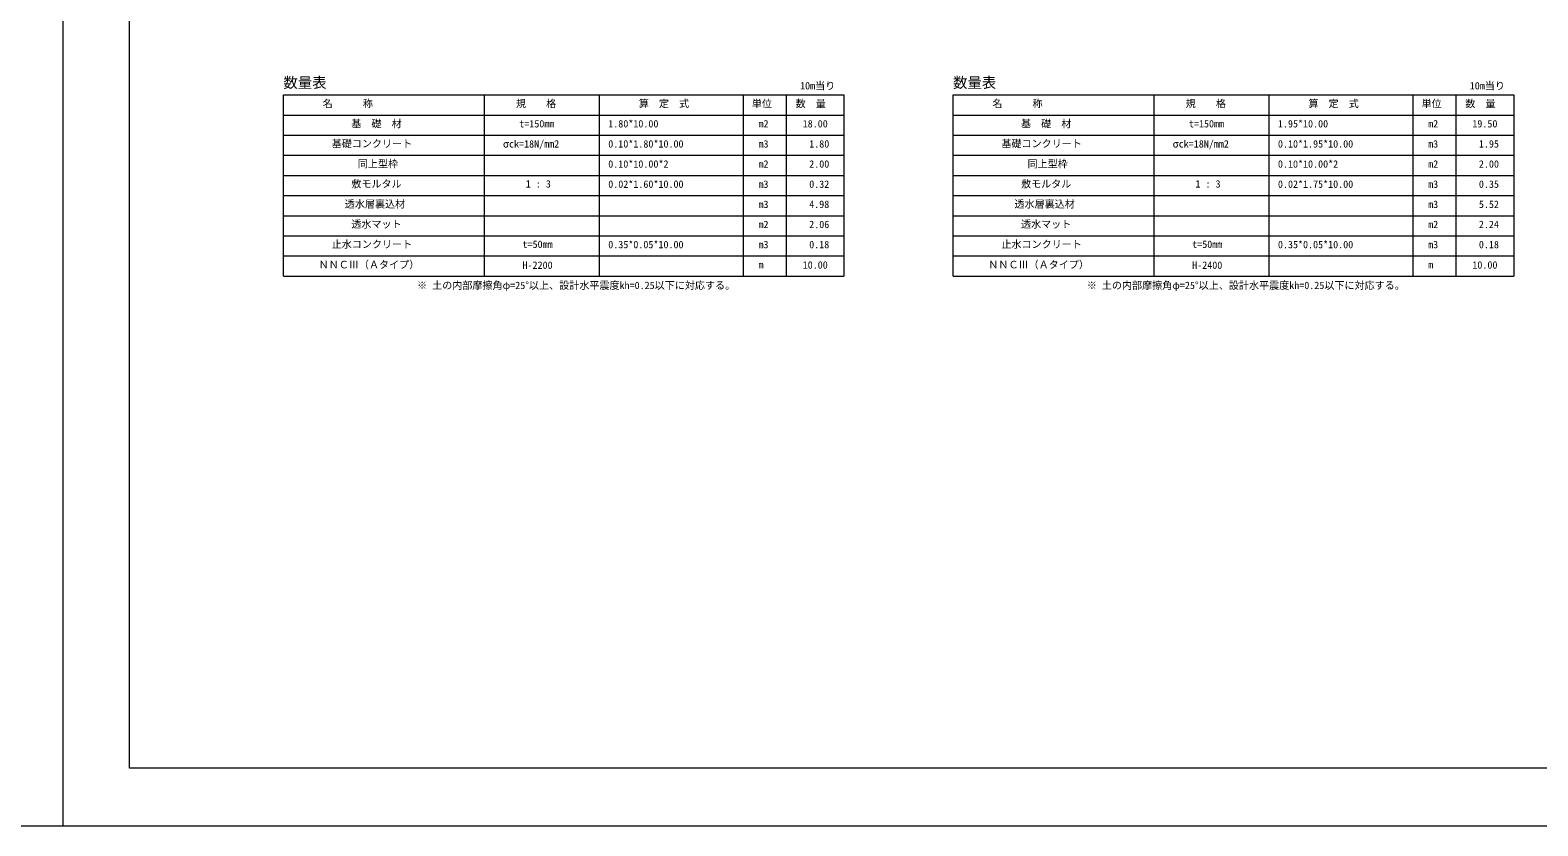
# Model space of a CAD drawing. Units: millimetres, scale not verified. Extents: x -252 to 252048, y 18866 to 78266.
# Drawn here: x 82698 to 135143, y 18866 to 46532 of the extents above; entities that cross this region are included whole.
import ezdxf
from ezdxf.enums import TextEntityAlignment as Align

# ---------------------------------------------------------------- set-up
doc = ezdxf.new("R2010")
doc.units = ezdxf.units.MM
doc.header["$LTSCALE"] = 300
doc.layers.add('D-MTR', color=1, linetype='Continuous')
doc.layers.add('D-MTR-TXT', color=1, linetype='Continuous')
for name, color, linetype, lineweight in [('D-MTR-FRAM', 7, 'Continuous', 18), ('D-TTL(外枠）', 2, 'Continuous', 18), ('DEFPOINTS_3', 7, 'Continuous', 18)]:
    doc.layers.add(name, color=color, linetype=linetype, lineweight=lineweight)
doc.styles.add('ＭＳ ゴシック', font='')
doc.styles.get('ＭＳ ゴシック').set_extended_font_data('MS Gothic')

msp = doc.modelspace()

# ---------------------------------------------------------------- linework, layer by layer
at = {"layer": 'D-MTR-FRAM'}
for p, q in [((91507.2, 44281.2), (111007.2, 44281.2)), ((91507.2, 37981.2), (91507.2, 44281.2)), ((98507.2, 37981.2), (98507.2, 44281.2)), ((102507.2, 37981.2), (102507.2, 44281.2)), ((107507.2, 37981.2), (107507.2, 44281.2)), ((109007.2, 37981.2), (109007.2, 44281.2)), ((109007.2, 37981.2), (109007.2, 44281.2)), ((111007.2, 44281.2), (111007.2, 37981.2)), ((114802.1, 44281.2), (134302.1, 44281.2)), ((114802.1, 37981.2), (114802.1, 44281.2)), ((121802.1, 37981.2), (121802.1, 44281.2)), ((125802.1, 37981.2), (125802.1, 44281.2)), ((130802.1, 37981.2), (130802.1, 44281.2)), ((132302.1, 37981.2), (132302.1, 44281.2)), ((132302.1, 37981.2), (132302.1, 44281.2)), ((134302.1, 44281.2), (134302.1, 37981.2)), ((91507.2, 43581.2), (111007.2, 43581.2)), ((114802.1, 43581.2), (134302.1, 43581.2)), ((91507.2, 42881.2), (111007.2, 42881.2)), ((114802.1, 42881.2), (134302.1, 42881.2)), ((91507.2, 42181.2), (111007.2, 42181.2)), ((114802.1, 42181.2), (134302.1, 42181.2)), ((91507.2, 41481.2), (111007.2, 41481.2)), ((114802.1, 41481.2), (134302.1, 41481.2)), ((91507.2, 40781.2), (111007.2, 40781.2)), ((114802.1, 40781.2), (134302.1, 40781.2)), ((91507.2, 40081.2), (111007.2, 40081.2)), ((114802.1, 40081.2), (134302.1, 40081.2)), ((91507.2, 39381.2), (111007.2, 39381.2)), ((114802.1, 39381.2), (134302.1, 39381.2)), ((91507.2, 38681.2), (111007.2, 38681.2)), ((114802.1, 38681.2), (134302.1, 38681.2)), ((91507.2, 37981.2), (111007.2, 37981.2)), ((114802.1, 37981.2), (134302.1, 37981.2))]:
    msp.add_line(p, q, dxfattribs=at)
at = {"layer": 'D-TTL(外枠）'}
for p, q in [((86148.2, 20866.3), (86148.2, 76266.3)), ((165648.2, 20866.3), (86148.2, 20866.3))]:
    msp.add_line(p, q, dxfattribs=at)
at = {"layer": 'DEFPOINTS_3'}
for p, q in [((83848.2, 18866.3), (83848.2, 78266.3)), ((83848.2, 18866.3), (83848.2, 78266.3)), ((-251.8, 18866.3), (83848.2, 18866.3)), ((83848.2, 18866.3), (167948.2, 18866.3))]:
    msp.add_line(p, q, dxfattribs=at)

# ---------------------------------------------------------------- texts
at = {"layer": 'D-MTR', "style": 'ＭＳ ゴシック'}
for p in [(91507.2, 44414.6), (114802.1, 44414.6)]:
    msp.add_text('数量表', height=366.6, dxfattribs=at).set_placement(p, align=Align.BOTTOM_LEFT)
at = {"layer": 'D-MTR-TXT', "style": 'ＭＳ ゴシック'}
for s, p in [('10m当り', (109479.3, 44394.6)), ('10m当り', (132774.3, 44394.6)), ('名\u3000\u3000\u3000称', (92870.1, 43772.6)), ('規\u3000\u3000格', (99597.6, 43772.6)), ('算\u3000定\u3000式', (103870.1, 43772.6)), ('単位', (107802.4, 43772.6)), ('数\u3000量', (109325, 43772.6)), ('名\u3000\u3000\u3000称', (116165.1, 43772.6)), ('規\u3000\u3000格', (122892.5, 43772.6)), ('算\u3000定\u3000式', (127165.1, 43772.6)), ('単位', (131097.3, 43772.6)), ('数\u3000量', (132619.9, 43772.6)), ('基\u3000礎\u3000材', (93870.1, 43072.6)), ('t=150mm', (99711.3, 43072.6)), ('1.80*10.00', (102807.2, 43072.6)), ('m2', (108032.2, 43072.6)), ('18.00', (109570.1, 43072.6)), ('基\u3000礎\u3000材', (117165.1, 43072.6)), ('t=150mm', (123006.2, 43072.6)), ('1.95*10.00', (126102.1, 43072.6)), ('m2', (131327.1, 43072.6)), ('19.50', (132865.1, 43072.6)), ('基礎コンクリート', (93187.9, 42381.6)), ('σck=18N/mm2', (99142.7, 42372.6)), ('0.10*1.80*10.00', (102807.2, 42372.6)), ('m3', (108032.2, 42372.6)), ('1.80', (109797.6, 42372.6)), ('基礎コンクリート', (116482.8, 42381.6)), ('σck=18N/mm2', (122437.7, 42372.6)), ('0.10*1.95*10.00', (126102.1, 42372.6)), ('m3', (131327.1, 42372.6)), ('1.95', (133092.5, 42372.6)), ('同上型枠', (94097.6, 41681.6)), ('0.10*10.00*2', (102807.2, 41672.6)), ('m2', (108032.2, 41672.6)), ('2.00', (109797.6, 41672.6)), ('同上型枠', (117392.5, 41681.6)), ('0.10*10.00*2', (126102.1, 41672.6)), ('m2', (131327.1, 41672.6)), ('2.00', (133092.5, 41672.6)), ('敷モルタル', (93870.1, 40981.6)), ('1 : 3', (99938.7, 40981.6)), ('0.02*1.60*10.00', (102807.2, 40972.6)), ('m3', (108032.2, 40972.6)), ('0.32', (109797.6, 40972.6)), ('敷モルタル', (117165.1, 40981.6)), ('1 : 3', (123233.6, 40981.6)), ('0.02*1.75*10.00', (126102.1, 40972.6)), ('m3', (131327.1, 40972.6)), ('0.35', (133092.5, 40972.6)), ('透水層裏込材', (93642.7, 40281.6)), ('m3', (108032.2, 40272.6)), ('4.98', (109797.6, 40272.6)), ('透水層裏込材', (116937.7, 40281.6)), ('m3', (131327.1, 40272.6)), ('5.52', (133092.5, 40272.6)), ('透水マット', (93870.1, 39581.6)), ('m2', (108032.2, 39572.6)), ('2.06', (109797.6, 39572.6)), ('透水マット', (117165.1, 39581.6)), ('m2', (131327.1, 39572.6)), ('2.24', (133092.5, 39572.6)), ('止水コンクリート', (93187.9, 38881.6)), ('t=50mm', (99825, 38881.6)), ('0.35*0.05*10.00', (102807.2, 38872.6)), ('m3', (108032.2, 38872.6)), ('0.18', (109797.6, 38872.6)), ('止水コンクリート', (116482.8, 38881.6)), ('t=50mm', (123119.9, 38881.6)), ('0.35*0.05*10.00', (126102.1, 38872.6)), ('m3', (131327.1, 38872.6)), ('0.18', (133092.5, 38872.6)), ('ＮＮＣⅢ（Ａタイプ）', (92733.1, 38172.6)), ('H-2200', (99825, 38156.2)), ('m', (108032.2, 38172.6)), ('10.00', (109570.1, 38163.7)), ('ＮＮＣⅢ（Ａタイプ）', (116028, 38172.6)), ('H-2400', (123119.9, 38156.2)), ('m', (131327.1, 38172.6)), ('10.00', (132865.1, 38163.7)), ('※ 土の内部摩擦角φ=25°以上、設計水平震度kh=0.25以下に対応する。', (96157.3, 37453)), ('※ 土の内部摩擦角φ=25°以上、設計水平震度kh=0.25以下に対応する。', (119452.2, 37453))]:
    msp.add_text(s, height=256.6, dxfattribs=at).set_placement(p, align=Align.BOTTOM_LEFT)

doc.saveas('drawing.dxf')
